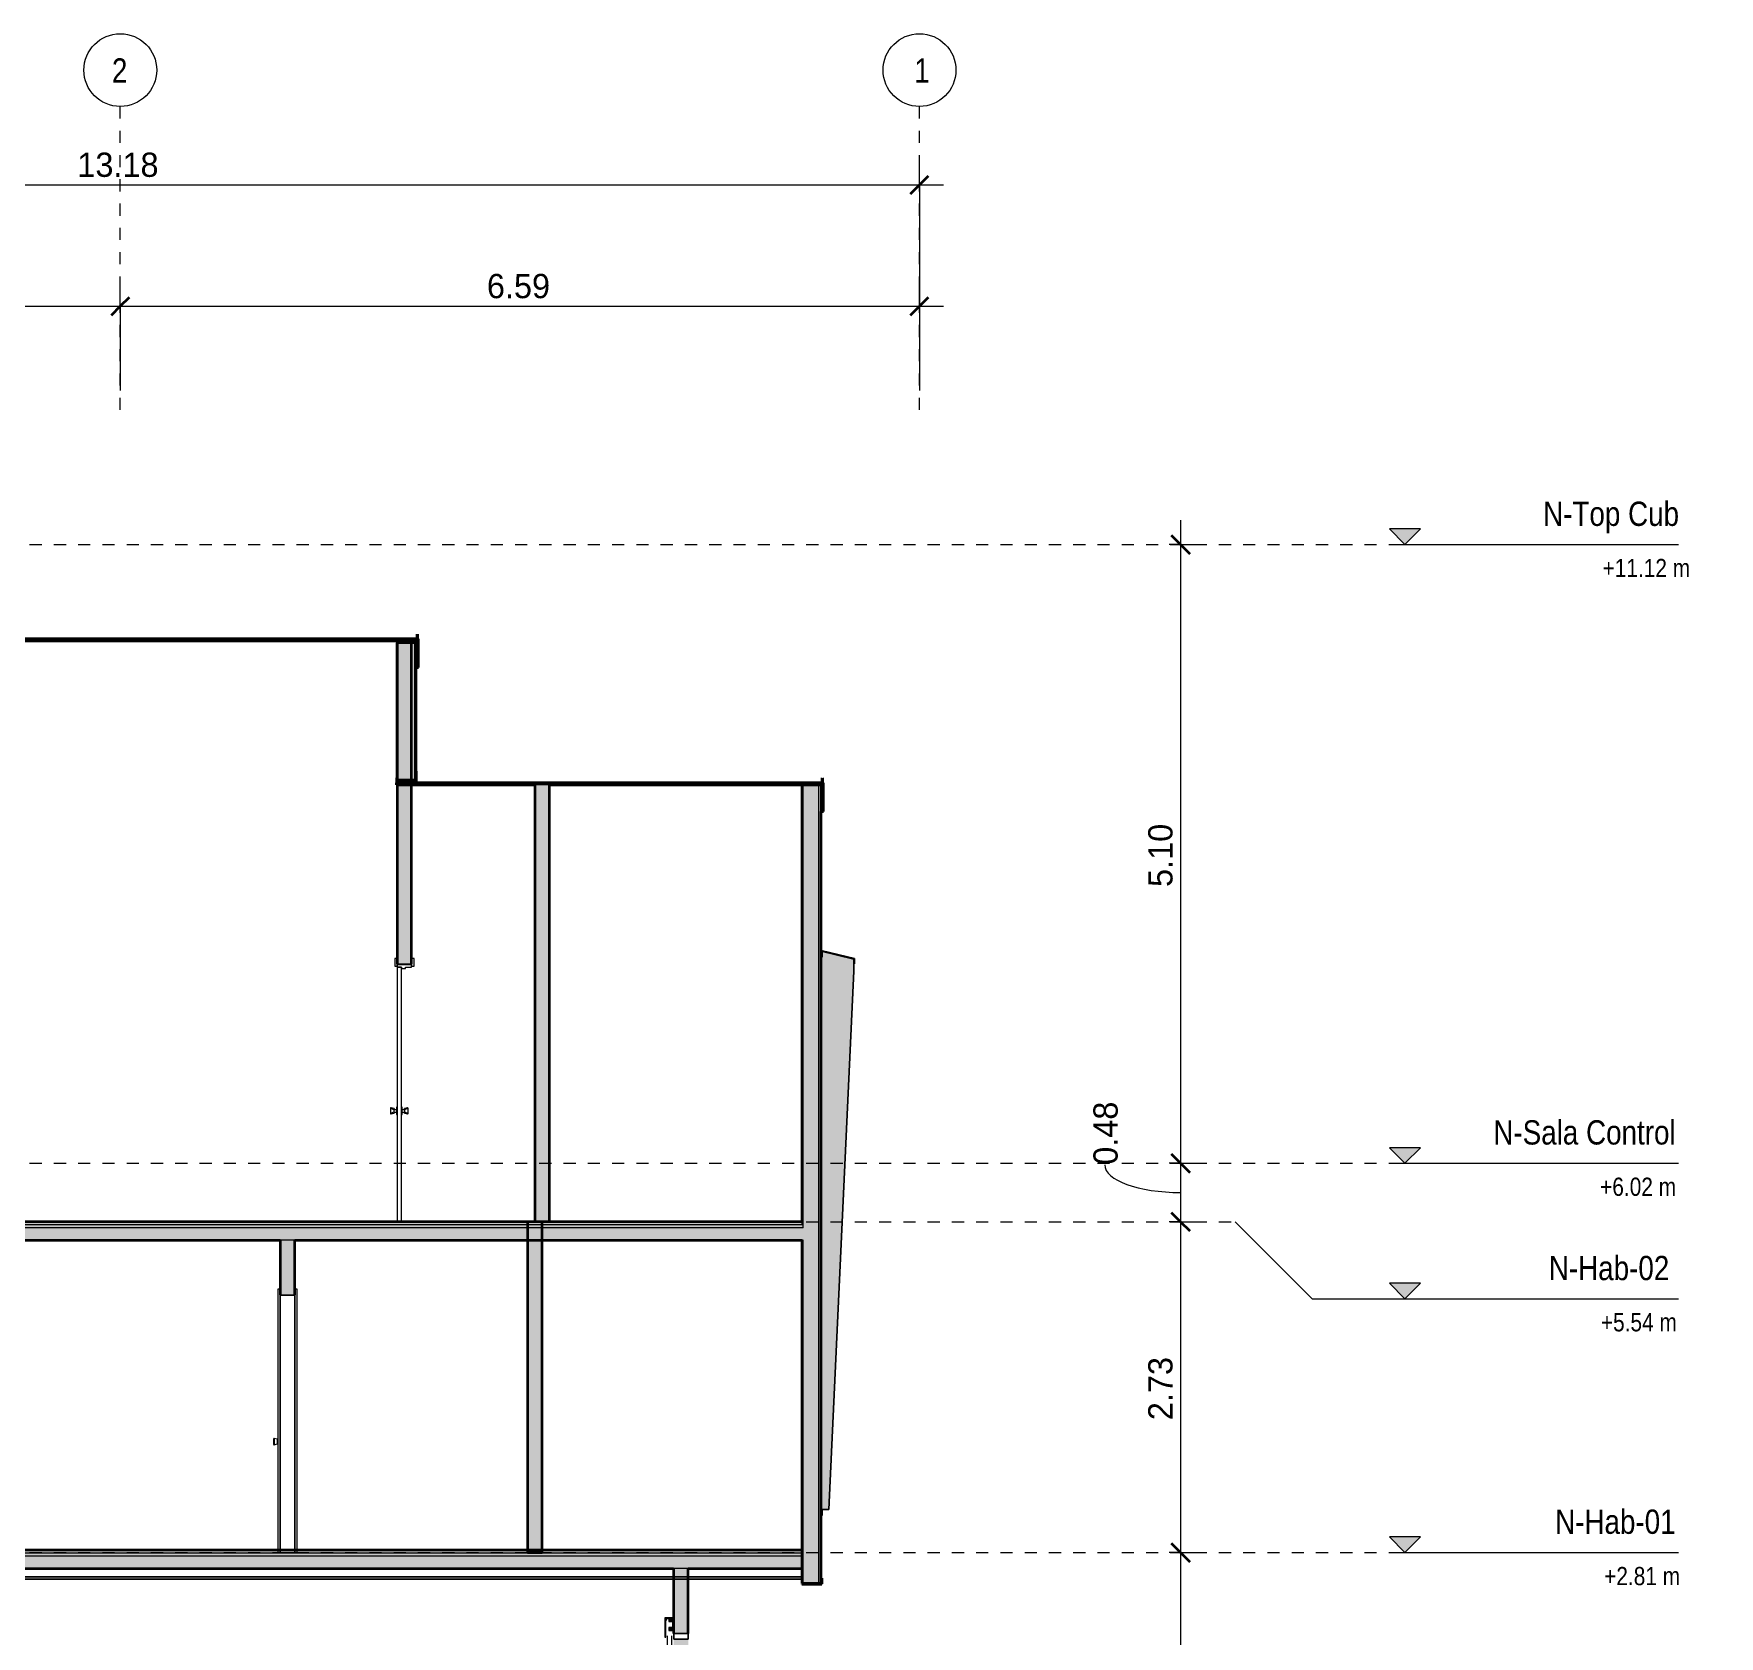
# Model space of a CAD drawing. Header units: metres. Extents: x -3 to 141, y -7 to 15.
# Drawn here: x 102.88 to 116.77, y 2.12 to 15.33 of the extents above; entities that cross this region are included whole.
import ezdxf

# ---------------------------------------------------------------- set-up
doc = ezdxf.new("R2010")
doc.units = ezdxf.units.M
doc.linetypes.add('Centre', pattern=[0.03175, 0.00635, -0.00475, 0.0159, -0.00475])
doc.linetypes.add('Grid Line', pattern=[0.022225, 0.0127, -0.003175, 0.003175, -0.003175])
for name, color, linetype, lineweight in [('A-ANNO-DIMS', 7, 'Continuous', 9), ('A-ANNO-DIMS-100', 7, 'Continuous', 9), ('A-CLNG', 7, 'Continuous', 9), ('A-CLNG-PATT', 7, 'Continuous', 35), ('A-DOOR', 7, 'Continuous', 9), ('A-DOOR-FRAM', 7, 'Continuous', 9), ('A-FLOR', 7, 'Continuous', 9), ('A-FLOR-LEVL', 7, 'Continuous', 9), ('A-FLOR-MCUT', 7, 'Continuous', 9), ('A-GENM', 7, 'Continuous', 9), ('A-ROOF', 7, 'Continuous', 9), ('A-ROOF-MCUT', 7, 'Continuous', 35), ('A-ROOF-OTLN', 7, 'Continuous', 9), ('A-ROOF-PATT', 7, 'Continuous', 9), ('A-WALL', 7, 'Continuous', 9), ('A-WALL-PATT', 7, 'Continuous', 35), ('I-WALL', 7, 'Continuous', 9), ('S-GRID', 7, 'Continuous', 9), ('S-GRID-IDEN', 7, 'Continuous', 9)]:
    doc.layers.add(name, color=color, linetype=linetype, lineweight=lineweight)
doc.styles.add('Century Gothic_1', font='GOTHIC.TTF', dxfattribs={"height": 0.2})
doc.styles.add('Saira Condensed', font='SairaCondensed-Regular.ttf', dxfattribs={"height": 0.2})
doc.styles.add('Saira Condensed_1', font='SairaCondensed-Regular.ttf', dxfattribs={"height": 0.15})
doc.dimstyles.new('FCA_N_Cotas_E100', dxfattribs={"dimscale": 0.3048, "dimtxt": 0.208834, "dimasz": 0.492126, "dimexe": 0.656168, "dimexo": 0.656168, "dimgap": 0.032808, "dimtad": 1, "dimrnd": 0.01, "dimzin": 0, "dimdsep": 46, "dimtxsty": 'Century Gothic_1', "dimblk1": 'OBLIQUE', "dimblk2": 'OBLIQUE', "dimsah": 1, "dimcen": 0.09, "dimdle": 0.656168, "dimazin": 2, "dimtfac": 1, "dimtdec": 4, "dimtix": 1, "dimtmove": 0, "dimatfit": 3, "dimfxl": 1, "dimtvp": 1, "dimtolj": 1, "dimtzin": 0, "dimarcsym": 2})
doc.dimstyles.new('FCA_N_Cotas_E100_1', dxfattribs={"dimscale": 0.3048, "dimtxt": 0.208834, "dimasz": 0.492126, "dimexe": 0.656168, "dimexo": 0.656168, "dimgap": 0.032808, "dimtad": 1, "dimrnd": 0.01, "dimzin": 0, "dimdsep": 46, "dimtxsty": 'Century Gothic_1', "dimblk1": 'OBLIQUE', "dimblk2": 'OBLIQUE', "dimsah": 1, "dimcen": 0.09, "dimdle": 0.656168, "dimazin": 2, "dimtfac": 1, "dimtdec": 4, "dimtix": 1, "dimtmove": 1, "dimatfit": 3, "dimfxl": 1, "dimtvp": 1, "dimtolj": 1, "dimtzin": 0, "dimarcsym": 2})

# ---------------------------------------------------------------- blocks, each defined once
blk = doc.blocks.new('M_Corniza Generica - Gris-2549991-Sección 04')
at = {"layer": 'A-GENM', "true_color": 0x474958}
blk.add_hatch(color=251, dxfattribs=at).paths.add_polyline_path([(9.085, 9.254), (9.085, 9.295), (9.08, 9.295), (9.08, 9.254)])
at = {"layer": 'A-GENM', "lineweight": 25}
for p, q in [((9.085, 9.254), (9.08, 9.254)), ((9.08, 9.254), (9.08, 9.157)), ((9.085, 9.157), (9.085, 9.254)), ((9.08, 9.157), (9.08, 9.154)), ((9.08, 9.154), (9.085, 9.154)), ((9.085, 9.154), (9.085, 9.157))]:
    blk.add_line(p, q, dxfattribs=at)
at = {"layer": 'A-GENM', "color": 8, "true_color": 0x808080}
blk.add_line((9.085, 9.254), (9.085, 9.295), dxfattribs=at)
blk = doc.blocks.new('M_Marco Ventanas Fachada Ext - M_Marco Ventanas Fachada Ext-2575492-Sección 04')
at = {"layer": 'A-GENM', "true_color": 0xc0c0c0}
h = blk.add_hatch(color=9, dxfattribs=at)
h.paths.add_polyline_path([(12.419, 3.119), (12.427, 3.119), (12.427, 3.169), (12.419, 3.169)])
h.paths.add_polyline_path([(12.419, 7.72), (12.427, 7.72), (12.427, 7.775), (12.419, 7.775)])
blk.add_hatch(color=9, dxfattribs=at).paths.add_polyline_path([(12.481, 3.169), (12.687, 7.605), (12.687, 7.705), (12.419, 7.77), (12.419, 3.169)])
at = {"layer": 'A-GENM', "lineweight": 25}
for p, q in [((12.692, 7.709), (12.419, 7.775)), ((12.419, 7.775), (12.419, 7.77)), ((12.427, 7.775), (12.419, 7.775)), ((12.419, 7.775), (12.419, 7.72)), ((12.687, 7.705), (12.419, 7.77)), ((12.419, 7.77), (12.419, 3.169)), ((12.419, 7.77), (12.687, 7.705)), ((12.419, 7.72), (12.427, 7.72)), ((12.427, 7.72), (12.427, 7.775)), ((12.687, 7.605), (12.687, 7.705)), ((12.687, 7.705), (12.687, 7.666)), ((12.687, 7.666), (12.692, 7.666)), ((12.692, 7.666), (12.692, 7.709)), ((12.481, 3.169), (12.687, 7.605)), ((12.419, 3.169), (12.481, 3.169)), ((12.427, 3.169), (12.419, 3.169)), ((12.419, 3.169), (12.419, 3.119)), ((12.419, 3.119), (12.427, 3.119)), ((12.427, 3.119), (12.427, 3.169))]:
    blk.add_line(p, q, dxfattribs=at)
blk = doc.blocks.new('Puerta corredera simple con guía deslizante - 1200 x 2700mm-2594775-Sección 04')
at = {"layer": 'A-DOOR', "lineweight": 25, "true_color": 0xc0c0c0}
for points in [[(11.128, 2.115), (11.138, 2.115), (11.138, 2.275), (11.128, 2.275)], [(11.143, 2.255), (11.143, 2.27), (11.203, 2.27), (11.203, 2.275), (11.138, 2.275), (11.138, 2.255)], [(11.203, 2.17), (11.203, 2.27), (11.163, 2.27), (11.163, 2.245), (11.193, 2.245), (11.193, 2.195), (11.163, 2.195), (11.163, 2.17)], [(11.178, -0.02), (11.178, 0), (11.173, 0), (11.173, -0.015), (11.163, -0.015), (11.163, 0), (11.158, 0), (11.158, -0.02)]]:
    blk.add_hatch(color=9, dxfattribs=at).paths.add_polyline_path(points)
at = {"layer": 'A-DOOR'}
for p, q in [((11.138, 2.275), (11.128, 2.275)), ((11.128, 2.275), (11.128, 2.115)), ((11.138, 2.115), (11.138, 2.275)), ((11.203, 2.275), (11.138, 2.275)), ((11.138, 2.275), (11.138, 2.255)), ((11.138, 2.255), (11.143, 2.255)), ((11.143, 2.255), (11.143, 2.27)), ((11.143, 2.27), (11.203, 2.27)), ((11.163, 2.27), (11.163, 2.245)), ((11.203, 2.27), (11.163, 2.27)), ((11.163, 2.245), (11.193, 2.245)), ((11.193, 2.245), (11.193, 2.195)), ((11.203, 2.27), (11.203, 2.275)), ((11.203, 2.17), (11.203, 2.27)), ((11.128, 2.115), (11.138, 2.115)), ((11.193, 2.195), (11.163, 2.195)), ((11.163, 2.195), (11.163, 2.17)), ((11.163, 2.17), (11.203, 2.17)), ((11.158, 0), (11.158, -0.02)), ((11.163, 0), (11.158, 0)), ((11.163, -0.015), (11.163, 0)), ((11.178, 0), (11.173, 0)), ((11.173, 0), (11.173, -0.015)), ((11.178, -0.02), (11.178, 0)), ((11.158, -0.02), (11.178, -0.02)), ((11.173, -0.015), (11.163, -0.015))]:
    blk.add_line(p, q, dxfattribs=at)
at = {"layer": 'A-DOOR', "lineweight": 18}
for p, q in [((11.152, 0.005), (11.152, 2.125)), ((11.184, 2.125), (11.184, 0.005))]:
    blk.add_line(p, q, dxfattribs=at)
at = {"layer": 'A-DOOR', "lineweight": 25}
for p, q in [((11.203, 2.145), (11.323, 2.145)), ((11.203, 2.1), (11.203, 2.145)), ((11.323, 2.1), (11.203, 2.1)), ((11.323, 2.145), (11.323, 2.1))]:
    blk.add_line(p, q, dxfattribs=at)
blk = doc.blocks.new('M_Door-Interior-Single-Flush_Panel-Wood - 800 x 2100mm-3153382-Sección 04')
at = {"layer": 'A-DOOR'}
for p, q in [((7.94, 4.984), (7.94, 2.812)), ((7.96, 4.984), (7.94, 4.984)), ((7.96, 4.938), (7.96, 4.984)), ((7.96, 2.812), (7.96, 4.931)), ((8.08, 4.984), (8.08, 4.938)), ((8.1, 4.984), (8.08, 4.984)), ((8.08, 4.931), (8.08, 2.812)), ((8.1, 2.812), (8.1, 4.984)), ((7.906, 3.752), (7.905, 3.747)), ((7.91, 3.752), (7.906, 3.752)), ((7.906, 3.752), (7.906, 3.727)), ((7.935, 3.746), (7.91, 3.752)), ((7.91, 3.752), (7.91, 3.727)), ((7.905, 3.747), (7.905, 3.727)), ((7.905, 3.727), (7.905, 3.706)), ((7.905, 3.706), (7.906, 3.702)), ((7.906, 3.727), (7.906, 3.702)), ((7.906, 3.702), (7.91, 3.702)), ((7.91, 3.727), (7.91, 3.702)), ((7.91, 3.702), (7.935, 3.708)), ((7.935, 3.746), (7.935, 3.727)), ((7.94, 3.737), (7.935, 3.737)), ((7.935, 3.727), (7.935, 3.708)), ((7.935, 3.717), (7.94, 3.717)), ((7.94, 2.812), (7.96, 2.812)), ((8.08, 2.812), (8.1, 2.812))]:
    blk.add_line(p, q, dxfattribs=at)
at = {"layer": 'A-DOOR-FRAM', "lineweight": 18}
for p, q in [((7.96, 4.931), (7.96, 4.938)), ((7.96, 4.938), (8.08, 4.938)), ((7.96, 4.931), (7.96, 2.812)), ((8.08, 4.931), (7.96, 4.931)), ((8.08, 4.938), (8.08, 4.931)), ((8.08, 2.812), (8.08, 4.931)), ((7.96, 2.812), (8.08, 2.812))]:
    blk.add_line(p, q, dxfattribs=at)
blk = doc.blocks.new('M_Door-Interior-Single-Flush_Panel-Wood - 800 x 2100mm-V26-Sección 04')
at = {"layer": 'A-DOOR'}
for p, q in [((8.903, 7.71), (8.903, 7.645)), ((8.923, 7.71), (8.903, 7.71)), ((8.903, 7.645), (8.923, 7.645)), ((8.923, 7.664), (8.923, 7.71)), ((8.923, 7.645), (8.923, 7.658)), ((9.043, 7.71), (9.043, 7.664)), ((9.063, 7.71), (9.043, 7.71)), ((9.043, 7.658), (9.043, 7.645)), ((9.043, 7.645), (9.063, 7.645)), ((9.063, 7.645), (9.063, 7.71)), ((8.87, 6.478), (8.868, 6.474)), ((8.868, 6.474), (8.868, 6.464)), ((8.868, 6.464), (8.868, 6.453)), ((8.868, 6.453), (8.868, 6.442)), ((8.868, 6.442), (8.868, 6.433)), ((8.868, 6.433), (8.87, 6.428)), ((8.874, 6.478), (8.87, 6.478)), ((8.87, 6.478), (8.87, 6.472)), ((8.874, 6.472), (8.87, 6.472)), ((8.87, 6.435), (8.874, 6.435)), ((8.87, 6.435), (8.87, 6.428)), ((8.87, 6.428), (8.874, 6.428)), ((8.898, 6.472), (8.874, 6.478)), ((8.874, 6.478), (8.874, 6.472)), ((8.874, 6.428), (8.898, 6.435)), ((8.874, 6.435), (8.874, 6.428)), ((8.898, 6.472), (8.898, 6.461)), ((8.917, 6.463), (8.898, 6.463)), ((8.898, 6.453), (8.898, 6.461)), ((8.898, 6.446), (8.898, 6.453)), ((8.898, 6.446), (8.898, 6.435)), ((8.898, 6.443), (8.917, 6.443)), ((8.923, 6.483), (8.917, 6.483)), ((8.917, 6.483), (8.917, 6.478)), ((8.923, 6.478), (8.917, 6.478)), ((8.917, 6.478), (8.917, 6.429)), ((8.917, 6.429), (8.923, 6.429)), ((8.917, 6.429), (8.917, 6.423)), ((8.917, 6.423), (8.923, 6.423)), ((8.923, 6.429), (8.923, 6.478)), ((8.964, 6.483), (8.958, 6.483)), ((8.958, 6.478), (8.958, 6.429)), ((8.964, 6.478), (8.958, 6.478)), ((8.958, 6.429), (8.964, 6.429)), ((8.958, 6.423), (8.964, 6.423)), ((8.964, 6.478), (8.964, 6.483)), ((8.964, 6.429), (8.964, 6.478)), ((8.983, 6.463), (8.964, 6.463)), ((8.964, 6.443), (8.983, 6.443)), ((8.964, 6.423), (8.964, 6.429)), ((9.008, 6.478), (8.983, 6.472)), ((8.983, 6.461), (8.983, 6.472)), ((8.983, 6.461), (8.983, 6.453)), ((8.983, 6.453), (8.983, 6.446)), ((8.983, 6.435), (8.983, 6.446)), ((8.983, 6.435), (9.008, 6.428)), ((9.011, 6.478), (9.008, 6.478)), ((9.008, 6.472), (9.008, 6.478)), ((9.011, 6.472), (9.008, 6.472)), ((9.008, 6.435), (9.011, 6.435)), ((9.008, 6.428), (9.008, 6.435)), ((9.008, 6.428), (9.011, 6.428)), ((9.013, 6.474), (9.011, 6.478)), ((9.011, 6.472), (9.011, 6.478)), ((9.011, 6.428), (9.011, 6.435)), ((9.011, 6.428), (9.013, 6.433)), ((9.013, 6.464), (9.013, 6.474)), ((9.013, 6.453), (9.013, 6.464)), ((9.013, 6.442), (9.013, 6.453)), ((9.013, 6.433), (9.013, 6.442))]:
    blk.add_line(p, q, dxfattribs=at)
at = {"layer": 'A-DOOR', "lineweight": 18}
for p, q in [((8.958, 7.639), (8.923, 7.639)), ((8.923, 7.639), (8.923, 5.539)), ((8.958, 5.539), (8.958, 7.639)), ((8.923, 5.539), (8.958, 5.539))]:
    blk.add_line(p, q, dxfattribs=at)
at = {"layer": 'A-DOOR'}
for points in [[(8.87, 6.472), (8.87, 6.47), (8.869, 6.468), (8.869, 6.466), (8.868, 6.464)], [(8.868, 6.442), (8.869, 6.441), (8.869, 6.439), (8.87, 6.436), (8.87, 6.435)], [(8.898, 6.461), (8.894, 6.463), (8.886, 6.467), (8.878, 6.47), (8.874, 6.472)], [(8.874, 6.435), (8.878, 6.437), (8.886, 6.44), (8.894, 6.444), (8.898, 6.446)], [(9.008, 6.472), (9.004, 6.47), (8.995, 6.467), (8.987, 6.463), (8.983, 6.461)], [(8.983, 6.446), (8.987, 6.444), (8.995, 6.44), (9.004, 6.437), (9.008, 6.435)], [(9.013, 6.464), (9.013, 6.466), (9.012, 6.468), (9.012, 6.47), (9.011, 6.472)], [(9.011, 6.435), (9.012, 6.436), (9.012, 6.439), (9.013, 6.441), (9.013, 6.442)]]:
    blk.add_open_spline(points, degree=3, dxfattribs=at)
at = {"layer": 'A-DOOR-FRAM', "lineweight": 18}
for p, q in [((8.923, 7.658), (8.923, 7.664)), ((8.923, 7.664), (9.043, 7.664)), ((8.923, 7.658), (8.923, 7.639)), ((9.043, 7.658), (8.923, 7.658)), ((9.043, 7.664), (9.043, 7.658)), ((9.043, 7.639), (9.043, 7.658)), ((8.923, 7.639), (8.958, 7.639)), ((8.958, 7.639), (8.958, 7.626)), ((8.958, 7.626), (8.993, 7.626)), ((8.993, 7.626), (8.993, 7.639)), ((8.993, 7.639), (9.043, 7.639))]:
    blk.add_line(p, q, dxfattribs=at)
blk = doc.blocks.new('Level - Con_Triangulo-1145791-Sección 04')
at = {"layer": 'A-FLOR-LEVL', "true_color": 0xe2e2e2}
blk.add_hatch(color=254, dxfattribs=at).paths.add_polyline_path([(17.357, 0.129), (17.228, 0), (17.1, 0.129)])
at = {"layer": 'A-FLOR-LEVL', "color": 253, "true_color": 0xaaaaaa}
for p, q in [((17.357, 0.129), (17.1, 0.129)), ((17.1, 0.129), (17.228, 0)), ((17.1, 0), (19.484, 0)), ((17.228, 0), (17.357, 0.129))]:
    blk.add_line(p, q, dxfattribs=at)
blk = doc.blocks.new('Grid - 3mm-1144979-Sección 04')
at = {"layer": 'S-GRID-IDEN', "color": 253, "true_color": 0xaaaaaa}
blk.add_circle((13.228, 15.032), 0.3, dxfattribs=at)
blk = doc.blocks.new('DIMBLOCK21-Sección 04')
at = {"layer": 'A-ANNO-DIMS-100'}
for p, q in [((96.996, 13.085), (96.996, 13.285)), ((103.59, 13.085), (103.59, 13.285)), ((96.796, 13.085), (103.59, 13.085)), ((96.996, 13.085), (96.996, 12.392)), ((103.59, 13.085), (103.59, 12.392))]:
    blk.add_line(p, q, dxfattribs=at)
at = {"layer": 'A-ANNO-DIMS-100', "lineweight": 35}
for p, q in [((96.996, 13.085), (96.921, 13.01)), ((96.996, 13.085), (97.071, 13.16)), ((103.59, 13.085), (103.515, 13.01)), ((103.59, 13.085), (103.665, 13.16))]:
    blk.add_line(p, q, dxfattribs=at)
at = {"layer": 'A-ANNO-DIMS-100', "color": 0, "insert": (100.021, 13.352), "char_height": 0.2, "width": 0.65236, "attachment_point": 1, "line_spacing_factor": 0.984502, "style": 'Century Gothic_1'}
blk.add_mtext('6.59', dxfattribs=at)
blk = doc.blocks.new('_Oblique')
at = {"color": 0, "linetype": 'ByBlock', "lineweight": -2}
blk.add_line((-0.5, -0.5), (0.5, 0.5), dxfattribs=at)
blk = doc.blocks.new('DIMBLOCK22-Sección 04')
at = {"layer": 'A-ANNO-DIMS-100'}
for p, q in [((103.59, 13.085), (103.59, 13.285)), ((110.175, 13.085), (110.175, 13.285)), ((103.59, 13.085), (110.375, 13.085)), ((103.59, 13.085), (103.59, 12.392)), ((110.175, 13.085), (110.175, 12.392))]:
    blk.add_line(p, q, dxfattribs=at)
at = {"layer": 'A-ANNO-DIMS-100', "lineweight": 35}
for p, q in [((103.59, 13.085), (103.515, 13.01)), ((103.59, 13.085), (103.665, 13.16)), ((110.175, 13.085), (110.1, 13.01)), ((110.175, 13.085), (110.25, 13.16))]:
    blk.add_line(p, q, dxfattribs=at)
at = {"layer": 'A-ANNO-DIMS-100', "color": 0, "insert": (106.611, 13.352), "char_height": 0.2, "width": 0.65236, "attachment_point": 1, "line_spacing_factor": 0.984502, "style": 'Century Gothic_1'}
blk.add_mtext('6.59', dxfattribs=at)
blk = doc.blocks.new('DIMBLOCK23-Sección 04')
at = {"layer": 'A-ANNO-DIMS-100'}
for p, q in [((96.996, 14.085), (96.996, 14.285)), ((110.175, 14.085), (110.175, 14.285)), ((96.796, 14.085), (110.375, 14.085)), ((96.996, 14.085), (96.996, 12.392)), ((110.175, 14.085), (110.175, 12.392))]:
    blk.add_line(p, q, dxfattribs=at)
at = {"layer": 'A-ANNO-DIMS-100', "lineweight": 35}
for p, q in [((96.996, 14.085), (96.921, 14.01)), ((96.996, 14.085), (97.071, 14.16)), ((110.175, 14.085), (110.1, 14.01)), ((110.175, 14.085), (110.25, 14.16))]:
    blk.add_line(p, q, dxfattribs=at)
at = {"layer": 'A-ANNO-DIMS-100', "color": 0, "insert": (103.236, 14.352), "char_height": 0.2, "width": 0.83931, "attachment_point": 1, "line_spacing_factor": 0.984502, "style": 'Century Gothic_1'}
blk.add_mtext('13.18', dxfattribs=at)
blk = doc.blocks.new('DIMBLOCK24-Sección 04')
at = {"layer": 'A-ANNO-DIMS-100'}
for p, q in [((112.328, 11.321), (112.328, 6.021)), ((112.328, 11.121), (112.234, 11.121)), ((112.328, 11.121), (112.528, 11.121)), ((112.328, 6.021), (112.234, 6.021)), ((112.328, 6.021), (112.528, 6.021))]:
    blk.add_line(p, q, dxfattribs=at)
at = {"layer": 'A-ANNO-DIMS-100', "lineweight": 35}
for p, q in [((112.328, 11.121), (112.253, 11.196)), ((112.328, 11.121), (112.403, 11.046)), ((112.328, 6.021), (112.253, 6.096)), ((112.328, 6.021), (112.403, 5.946))]:
    blk.add_line(p, q, dxfattribs=at)
at = {"layer": 'A-ANNO-DIMS-100', "color": 0, "insert": (112.061, 8.299), "char_height": 0.2, "width": 0.65236, "attachment_point": 1, "rotation": 90, "line_spacing_factor": 0.984502, "style": 'Century Gothic_1'}
blk.add_mtext('5.10', dxfattribs=at)
blk = doc.blocks.new('DIMBLOCK25-Sección 04')
at = {"layer": 'A-ANNO-DIMS-100'}
for p, q in [((112.328, 6.021), (112.234, 6.021)), ((112.328, 6.021), (112.328, 5.539)), ((112.328, 6.021), (112.528, 6.021)), ((112.328, 5.539), (112.234, 5.539)), ((112.328, 5.539), (112.528, 5.539))]:
    blk.add_line(p, q, dxfattribs=at)
at = {"layer": 'A-ANNO-DIMS-100', "lineweight": 35}
for p, q in [((112.328, 6.021), (112.253, 6.096)), ((112.328, 6.021), (112.403, 5.946)), ((112.328, 5.539), (112.253, 5.614)), ((112.328, 5.539), (112.403, 5.464))]:
    blk.add_line(p, q, dxfattribs=at)
at = {"layer": 'A-ANNO-DIMS-100'}
blk.add_ellipse((112.328, 6.009), major_axis=(-0.626, 0), ratio=0.365296, start_param=0, end_param=1.570796, dxfattribs=at)
at = {"layer": 'A-ANNO-DIMS-100', "color": 0, "insert": (111.609, 6.009), "char_height": 0.2, "width": 0.65236, "attachment_point": 1, "rotation": 90, "line_spacing_factor": 0.984502, "style": 'Century Gothic_1'}
blk.add_mtext('0.48', dxfattribs=at)
blk = doc.blocks.new('DIMBLOCK26-Sección 04')
at = {"layer": 'A-ANNO-DIMS-100', "lineweight": 35}
for p, q in [((112.328, 5.539), (112.253, 5.614)), ((112.328, 5.539), (112.403, 5.464)), ((112.328, 2.812), (112.253, 2.887)), ((112.328, 2.812), (112.403, 2.737))]:
    blk.add_line(p, q, dxfattribs=at)
at = {"layer": 'A-ANNO-DIMS-100'}
for p, q in [((112.328, 5.539), (112.234, 5.539)), ((112.328, 5.539), (112.328, 2.812)), ((112.328, 5.539), (112.528, 5.539)), ((112.328, 2.812), (112.234, 2.812)), ((112.328, 2.812), (112.528, 2.812))]:
    blk.add_line(p, q, dxfattribs=at)
at = {"layer": 'A-ANNO-DIMS-100', "color": 0, "insert": (112.061, 3.904), "char_height": 0.2, "width": 0.65236, "attachment_point": 1, "rotation": 90, "line_spacing_factor": 0.984502, "style": 'Century Gothic_1'}
blk.add_mtext('2.73', dxfattribs=at)
blk = doc.blocks.new('DIMBLOCK27-Sección 04')
at = {"layer": 'A-ANNO-DIMS-100'}
for p, q in [((112.328, 2.812), (112.234, 2.812)), ((112.328, 2.812), (112.328, 0)), ((112.328, 2.812), (112.528, 2.812)), ((112.328, 0), (112.234, 0)), ((112.328, 0), (112.528, 0))]:
    blk.add_line(p, q, dxfattribs=at)
at = {"layer": 'A-ANNO-DIMS-100', "lineweight": 35}
for p, q in [((112.328, 2.812), (112.253, 2.887)), ((112.328, 2.812), (112.403, 2.737)), ((112.328, 0), (112.253, 0.075)), ((112.328, 0), (112.403, -0.075))]:
    blk.add_line(p, q, dxfattribs=at)
at = {"layer": 'A-ANNO-DIMS-100', "color": 0, "insert": (112.061, 1.134), "char_height": 0.2, "width": 0.65236, "attachment_point": 1, "rotation": 90, "line_spacing_factor": 0.984502, "style": 'Century Gothic_1'}
blk.add_mtext('2.81', dxfattribs=at)

msp = doc.modelspace()

# ---------------------------------------------------------------- hatches: boundary and pattern name
at = {"layer": 'A-CLNG-PATT', "lineweight": 9, "true_color": 0xc0c0c0}
msp.add_hatch(color=9, dxfattribs=at).paths.add_polyline_path([(109.207, 2.594), (109.207, 2.614), (98.001, 2.614), (98.001, 2.594), (108.473, 2.594)])
at = {"layer": 'A-FLOR', "true_color": 0x9a9a9a}
for points in [[(97.971, 5.489), (109.217, 5.489), (109.217, 5.514), (97.971, 5.514)], [(109.217, 5.389), (109.217, 5.489), (97.971, 5.489), (97.971, 5.389), (109.207, 5.389)], [(107.467, 5.514), (109.207, 5.514), (109.207, 5.539), (97.981, 5.539), (97.981, 5.514), (105.456, 5.514)], [(108.473, 2.807), (109.207, 2.807), (109.207, 2.832), (98.001, 2.832), (98.001, 2.807), (107.467, 2.807)], [(109.207, 2.783), (109.207, 2.807), (98.001, 2.807), (98.001, 2.783), (108.473, 2.783)], [(103.445, 2.682), (109.207, 2.682), (109.207, 2.783), (98.001, 2.783), (98.001, 2.682), (99.423, 2.682)]]:
    msp.add_hatch(color=253, dxfattribs=at).paths.add_polyline_path(points)
at = {"layer": 'A-ROOF', "true_color": 0x9a9a9a}
for points in [[(103.445, 10.333), (106.028, 10.333), (106.028, 10.343), (102.409, 10.343), (102.409, 10.333)], [(102.409, 10.328), (106.028, 10.328), (106.028, 10.333), (102.409, 10.333)], [(105.863, 9.147), (109.367, 9.147), (109.367, 9.157), (105.863, 9.157)], [(107.467, 9.142), (109.367, 9.142), (109.367, 9.147), (105.863, 9.147), (105.863, 9.142), (107.126, 9.142)]]:
    msp.add_hatch(color=253, dxfattribs=at).paths.add_polyline_path(points)
at = {"layer": 'A-ROOF-PATT', "true_color": 0x474958}
for points in [[(106.028, 10.343), (106.047, 10.343), (106.046, 10.383), (106.028, 10.383)], [(109.386, 9.157), (109.386, 9.198), (109.367, 9.198), (109.367, 9.157)]]:
    msp.add_hatch(color=251, dxfattribs=at).paths.add_polyline_path(points)
at = {"layer": 'A-WALL', "true_color": 0x9a9a9a}
for points in [[(105.868, 9.183), (105.878, 9.183), (105.878, 10.312), (105.868, 10.312)], [(106.018, 9.183), (106.028, 9.183), (106.028, 10.312), (106.018, 10.312)]]:
    msp.add_hatch(color=253, dxfattribs=at).paths.add_polyline_path(points)
h = msp.add_hatch(color=253, dxfattribs=at)
h.paths.add_polyline_path([(108.15, 0), (108.27, 0), (108.27, 2.1), (108.15, 2.1), (108.15, 0.62)])
h.paths.add_polyline_path([(108.27, 2.145), (108.27, 2.682), (108.15, 2.682), (108.15, 2.145), (108.176, 2.145)])
at = {"layer": 'A-WALL-PATT', "lineweight": 9, "true_color": 0x9a9a9a}
for points in [[(105.871, 7.664), (105.991, 7.664), (105.991, 10.328), (105.871, 10.328), (105.871, 8.609)], [(107.126, 5.539), (107.126, 9.142), (107.006, 9.142), (107.006, 5.539)], [(106.946, 2.812), (107.066, 2.812), (107.066, 5.539), (106.946, 5.539), (106.946, 3.283)], [(104.907, 4.937), (105.027, 4.937), (105.027, 5.389), (104.907, 5.389)], [(109.372, 2.553), (109.372, 2.603), (109.37, 2.603), (109.37, 2.555), (109.207, 2.555), (109.207, 2.553)]]:
    msp.add_hatch(color=253, dxfattribs=at).paths.add_polyline_path(points)
at = {"layer": 'A-WALL-PATT', "true_color": 0x9a9a9a}
msp.add_hatch(color=253, dxfattribs=at).paths.add_polyline_path([(105.878, 9.183), (106.018, 9.183), (106.018, 10.312), (105.878, 10.312)])
at = {"layer": 'I-WALL', "true_color": 0x9a9a9a}
h = msp.add_hatch(color=253, dxfattribs=at)
h.paths.add_polyline_path([(109.217, 2.56), (109.217, 5.389), (109.207, 5.389), (109.207, 2.56)])
h.paths.add_polyline_path([(109.217, 5.514), (109.217, 9.137), (109.207, 9.137), (109.207, 5.514)])
for points in [[(109.347, 2.56), (109.347, 9.137), (109.217, 9.137), (109.217, 2.56)], [(109.347, 2.56), (109.367, 2.56), (109.367, 9.137), (109.347, 9.137), (109.347, 3.283)]]:
    msp.add_hatch(color=253, dxfattribs=at).paths.add_polyline_path(points)

# ---------------------------------------------------------------- linework, layer by layer
at = {"layer": 'A-CLNG', "lineweight": 25}
for p, q in [((109.207, 2.614), (98.001, 2.614)), ((98.001, 2.594), (109.207, 2.594))]:
    msp.add_line(p, q, dxfattribs=at)
at = {"layer": 'A-FLOR', "lineweight": 35}
for p, q in [((109.207, 5.539), (97.981, 5.539)), ((97.981, 5.389), (104.907, 5.389)), ((105.027, 5.389), (109.207, 5.389)), ((109.207, 2.832), (98.001, 2.832)), ((99.049, 2.682), (108.15, 2.682)), ((108.27, 2.682), (109.207, 2.682))]:
    msp.add_line(p, q, dxfattribs=at)
at = {"layer": 'A-FLOR-LEVL', "color": 253, "linetype": 'Centre', "true_color": 0xaaaaaa}
for p, q in [((92.843, 11.121), (114.047, 11.121)), ((92.843, 6.021), (114.047, 6.021)), ((92.843, 5.539), (112.777, 5.539)), ((92.843, 2.812), (114.047, 2.812))]:
    msp.add_line(p, q, dxfattribs=at)
at = {"layer": 'A-FLOR-LEVL', "color": 253, "true_color": 0xaaaaaa}
for p, q in [((112.777, 5.539), (113.412, 4.904)), ((113.412, 4.904), (114.047, 4.904))]:
    msp.add_line(p, q, dxfattribs=at)
at = {"layer": 'A-FLOR-MCUT'}
for p, q in [((109.217, 5.514), (97.971, 5.514)), ((109.217, 5.489), (97.971, 5.489)), ((109.217, 5.489), (109.217, 5.514)), ((109.207, 2.807), (98.001, 2.807)), ((109.207, 2.783), (98.001, 2.783))]:
    msp.add_line(p, q, dxfattribs=at)
at = {"layer": 'A-ROOF', "lineweight": 35}
for p, q in [((106.028, 10.343), (102.409, 10.343)), ((102.409, 10.328), (105.871, 10.328)), ((105.991, 10.328), (106.028, 10.328)), ((105.863, 9.157), (105.863, 9.142)), ((109.367, 9.157), (105.863, 9.157)), ((105.863, 9.142), (107.006, 9.142)), ((107.126, 9.142), (109.367, 9.142))]:
    msp.add_line(p, q, dxfattribs=at)
at = {"layer": 'A-ROOF'}
for p, q in [((102.409, 10.333), (106.028, 10.333)), ((106.028, 10.383), (106.028, 10.343)), ((105.863, 9.157), (105.863, 9.198)), ((109.367, 9.198), (109.367, 9.157)), ((105.863, 9.147), (109.367, 9.147))]:
    msp.add_line(p, q, dxfattribs=at)
at = {"layer": 'A-ROOF-MCUT'}
for p, q in [((106.047, 10.343), (106.028, 10.343)), ((106.028, 10.343), (106.028, 10.312)), ((106.028, 10.312), (106.028, 10.107)), ((106.047, 10.107), (106.047, 10.343)), ((106.028, 10.107), (106.047, 10.107)), ((109.386, 9.157), (109.367, 9.157)), ((109.367, 9.157), (109.367, 9.137)), ((109.367, 9.137), (109.367, 8.921)), ((109.386, 8.921), (109.386, 9.157)), ((109.367, 8.921), (109.386, 8.921))]:
    msp.add_line(p, q, dxfattribs=at)
at = {"layer": 'A-ROOF-OTLN'}
for p, q in [((106.047, 10.343), (106.047, 10.383)), ((109.386, 9.157), (109.386, 9.198))]:
    msp.add_line(p, q, dxfattribs=at)
at = {"layer": 'A-WALL'}
for p, q in [((105.868, 10.312), (105.868, 10.328)), ((105.991, 10.328), (105.871, 10.328)), ((105.878, 9.183), (105.878, 10.312)), ((106.018, 9.183), (106.018, 10.312)), ((107.126, 9.142), (107.006, 9.142)), ((109.217, 5.514), (109.217, 9.137)), ((109.347, 2.56), (109.347, 9.137)), ((109.207, 5.539), (109.207, 5.514)), ((105.027, 5.389), (104.907, 5.389)), ((109.217, 5.389), (109.207, 5.389)), ((109.217, 2.56), (109.217, 5.389)), ((108.27, 2.682), (108.15, 2.682))]:
    msp.add_line(p, q, dxfattribs=at)
at = {"layer": 'A-WALL', "lineweight": 35}
for p, q in [((106.028, 10.312), (105.868, 10.312)), ((105.868, 10.312), (105.868, 9.183)), ((105.871, 10.328), (105.871, 10.312)), ((105.871, 10.312), (105.871, 9.157)), ((105.991, 10.312), (105.991, 10.328)), ((105.991, 9.157), (105.991, 10.312)), ((106.028, 9.183), (106.028, 10.107)), ((105.868, 9.183), (106.028, 9.183)), ((105.871, 9.157), (105.871, 7.664)), ((105.991, 7.664), (105.991, 9.157)), ((107.006, 9.142), (107.006, 5.539)), ((107.126, 5.539), (107.126, 9.142)), ((106.946, 5.539), (106.946, 2.812)), ((107.066, 2.812), (107.066, 5.539)), ((104.907, 5.389), (104.907, 4.937)), ((105.027, 4.937), (105.027, 5.389)), ((106.946, 2.812), (107.066, 2.812)), ((108.15, 2.682), (108.15, 2.145)), ((108.27, 2.145), (108.27, 2.682)), ((109.37, 2.555), (109.207, 2.555)), ((109.207, 2.555), (109.207, 2.553)), ((109.207, 2.553), (109.372, 2.553)), ((109.372, 2.603), (109.37, 2.603)), ((109.37, 2.603), (109.37, 2.555)), ((109.372, 2.553), (109.372, 2.603))]:
    msp.add_line(p, q, dxfattribs=at)
at = {"layer": 'I-WALL'}
msp.add_line((109.207, 9.137), (109.207, 9.142), dxfattribs=at)
at = {"layer": 'I-WALL', "lineweight": 35}
for p, q in [((109.207, 9.137), (109.207, 5.539)), ((109.367, 9.137), (109.207, 9.137)), ((109.367, 2.56), (109.367, 8.921)), ((109.207, 5.389), (109.207, 2.56)), ((109.207, 2.56), (109.367, 2.56))]:
    msp.add_line(p, q, dxfattribs=at)
at = {"layer": 'S-GRID', "color": 254, "linetype": 'Grid Line', "true_color": 0xd4d4d4}
for p, q in [((103.59, 12.232), (103.59, 14.732)), ((110.175, 12.232), (110.175, 14.732))]:
    msp.add_line(p, q, dxfattribs=at)

# ---------------------------------------------------------------- block references
at = {"layer": 'A-DOOR', "lineweight": 25}
msp.add_blockref('Puerta corredera simple con guía deslizante - 1200 x 2700mm-2594775-Sección 04', (96.948, 0), dxfattribs=at)
at = {"layer": 'A-DOOR-FRAM', "lineweight": 18}
for name in ['M_Door-Interior-Single-Flush_Panel-Wood - 800 x 2100mm-V26-Sección 04', 'M_Door-Interior-Single-Flush_Panel-Wood - 800 x 2100mm-3153382-Sección 04']:
    msp.add_blockref(name, (96.948, 0), dxfattribs=at)
at = {"layer": 'A-FLOR-LEVL', "color": 253, "true_color": 0xaaaaaa}
for p in [(96.948, 11.121), (96.948, 6.021), (96.948, 4.904), (96.948, 2.812)]:
    msp.add_blockref('Level - Con_Triangulo-1145791-Sección 04', p, dxfattribs=at)
at = {"layer": 'A-GENM', "color": 8, "true_color": 0x808080}
for name in ['M_Corniza Generica - Gris-2549991-Sección 04', 'M_Marco Ventanas Fachada Ext - M_Marco Ventanas Fachada Ext-2575492-Sección 04']:
    msp.add_blockref(name, (96.948, 0), dxfattribs=at)
at = {"layer": 'S-GRID-IDEN', "color": 253, "true_color": 0xaaaaaa}
for p in [(90.362, 0), (96.948, 0)]:
    msp.add_blockref('Grid - 3mm-1144979-Sección 04', p, dxfattribs=at)

# ---------------------------------------------------------------- texts
at = {"layer": 'A-FLOR-LEVL', "color": 9, "true_color": 0xb7b7b7, "char_height": 0.15, "attachment_point": 1, "style": 'Saira Condensed_1', "bg_fill": 3, "box_fill_scale": 1.25, "bg_fill_color": 256, "bg_fill_true_color": 13158600, "bg_fill_transparency": 0}
for s, insert, width in [('+11.12 m', (115.805, 11.003), 0.72152), ('+6.02 m', (115.785, 5.903), 0.74557), ('+5.54 m', (115.791, 4.786), 0.73755), ('+2.81 m', (115.818, 2.694), 0.70548)]:
    msp.add_mtext(s, dxfattribs=dict(at, insert=insert, width=width))
at = {"layer": 'S-GRID-IDEN', "color": 253, "true_color": 0xaaaaaa, "char_height": 0.2, "attachment_point": 1, "style": 'Saira Condensed'}
for s, insert, width in [('2', (103.521, 15.129), 0.16034), ('1', (110.133, 15.129), 0.0962)]:
    msp.add_mtext(s, dxfattribs=dict(at, insert=insert, width=width))

# ---------------------------------------------------------------- dimensions: what is measured, and where the dimension line sits
at = {"layer": 'A-ANNO-DIMS'}
for base, p1, p2, override, picture, middle in [((110.175, 14.085), (96.996, 12.192), (110.175, 12.192), {"dimpost": '<>', "dimfxl": 13.179768}, 'DIMBLOCK23-Sección 04', (103.585, 14.2)), ((103.59, 13.085), (96.996, 12.192), (103.59, 12.192), {"dimpost": '<>', "dimfxl": 6.594539}, 'DIMBLOCK21-Sección 04', (100.293, 13.2)), ((110.1754, 13.0853), (103.5901, 12.192), (110.1754, 12.192), {"dimpost": '<>', "dimfxl": 6.585229}, 'DIMBLOCK22-Sección 04', (106.8828, 13.2003))]:
    dim = msp.add_linear_dim(base=base, p1=p1, p2=p2, dimstyle='FCA_N_Cotas_E100', override=override, dxfattribs=at)
    dim.commit()
    dim.dimension.update_dxf_attribs({"geometry": picture, "text_midpoint": middle})
for base, p1, p2, override, picture, middle in [((112.328, 6.021), (112.434, 11.121), (112.434, 6.021), {"dimpost": '<>', "dimfxl": 5.099811}, 'DIMBLOCK24-Sección 04', (112.212, 8.571)), ((112.328, 2.812), (112.434, 5.539), (112.434, 2.812), {"dimpost": '<>', "dimfxl": 2.72645}, 'DIMBLOCK26-Sección 04', (112.212, 4.176)), ((112.328, 0), (112.434, 2.812), (112.434, 0), {"dimpost": '<>', "dimfxl": 2.8125}, 'DIMBLOCK27-Sección 04', (112.212, 1.406))]:
    dim = msp.add_linear_dim(base=base, p1=p1, p2=p2, angle=90, dimstyle='FCA_N_Cotas_E100', override=override, dxfattribs=at)
    dim.commit()
    dim.dimension.update_dxf_attribs({"geometry": picture, "text_midpoint": middle})
dim = msp.add_linear_dim(base=(112.328, 5.539), p1=(112.434, 6.021), p2=(112.434, 5.539), angle=90, dimstyle='FCA_N_Cotas_E100_1', override={"dimpost": '<>', "dimfxl": 0.482329}, dxfattribs=at)
dim.commit()
dim.dimension.update_dxf_attribs({"geometry": 'DIMBLOCK25-Sección 04', "text_midpoint": (111.742, 6.335), "dimtype": 160, "text_rotation": 90})

# ---------------------------------------------------------------- next in the draw order: texts
at = {"layer": 'A-FLOR-LEVL', "color": 9, "true_color": 0xb7b7b7, "char_height": 0.2, "attachment_point": 1, "style": 'Saira Condensed', "bg_fill": 3, "box_fill_scale": 1.25, "bg_fill_color": 256, "bg_fill_true_color": 13158600, "bg_fill_transparency": 0}
for s, insert, width in [('N-Top Cub', (115.315, 11.475), 1.31477), ('N-Sala Control', (114.905, 6.376), 1.81181), ('N-Hab-02', (115.362, 5.258), 1.25865), ('N-Hab-01', (115.414, 3.167), 1.19451)]:
    msp.add_mtext(s, dxfattribs=dict(at, insert=insert, width=width))

doc.saveas('drawing.dxf')
